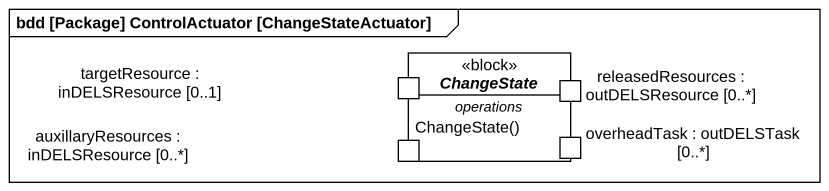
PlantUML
@startuml
mainframe bdd [Package] ControlActuator [ChangeStateActuator]
hide circle
hide empty members
abstract class ChangeState <<block>> #FFFFFF {
  -- operations --
  ChangeState()
  -- ports --
  targetResource : inDELSResource [0..1]
  auxillaryResources : inDELSResource [0..*]
  releasedResources : outDELSResource [0..*]
  overheadTask : outDELSTask [0..*]
}
@enduml
